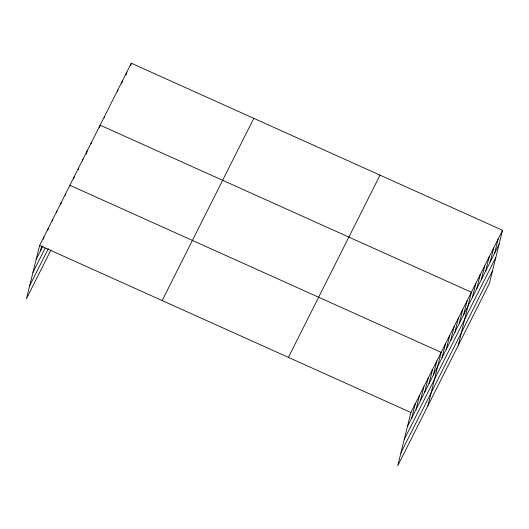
<?xml version="1.0" encoding="UTF-8"?>
<svg xmlns="http://www.w3.org/2000/svg" width="529" height="529" viewBox="0 0 529 529"><rect width="100%" height="100%" fill="white"/><g stroke="black" fill="none" stroke-linecap="round" stroke-linejoin="round"><path stroke-width="0.79" d="M502.55 230.28L410.914 412.501L397.722 465.798L489.358 283.57L502.55 230.28L131.278 63.202L39.642 245.43L26.45 298.72L50.929 250.045M40.475 250.905L41.639 246.216M43.378 239.181L43.96 236.833M47.696 230.591L48.278 228.244M52.212 221.221L52.602 219.654M56.53 212.625L56.92 211.064M60.855 204.035L61.238 202.475M65.173 195.446L65.556 193.885M73.617 179.047L74.199 176.706M78.133 169.677L78.517 168.11M82.451 161.087L82.841 159.52M86.386 154.058L87.159 150.93M91.094 143.901L91.477 142.341M99.538 127.502L100.12 125.161L471.392 292.233L458.207 345.53M104.187 117.874L104.57 116.307M117.537 91.319L117.921 89.758M121.796 83.251L122.378 80.904M126.054 75.178L126.828 72.056M130.696 65.55L131.278 63.202M411.754 417.983L415.232 403.911M416.072 409.386L419.55 395.322M420.39 400.797L423.874 386.732M424.714 392.207L428.192 378.142M429.032 383.618L432.51 369.546M433.35 375.028L436.835 360.957M427.961 405.664L441.153 352.367L69.881 185.295M441.993 357.849L445.471 343.777M446.311 349.252L449.795 335.188M450.629 340.663L454.113 326.598M454.953 332.073L458.431 318.008M459.271 323.483L462.756 309.412M463.589 314.894L467.074 300.822M472.364 297.45L475.842 283.385M476.814 288.603L480.292 274.531M481.264 279.748L484.749 265.684M485.715 270.901L489.199 256.829M490.165 262.047L493.65 247.982M494.615 253.199L498.1 239.128M36.157 259.494L42.994 245.892M32.957 272.442L45.196 248.101M29.65 285.779L48.37 248.551M162.158 300.565L253.794 118.337M288.391 357.366L380.027 175.145M407.429 426.572L499.065 244.345M404.229 439.513L495.865 257.292M400.929 452.85L492.565 270.63M39.642 245.43L410.914 412.501"/></g></svg>
